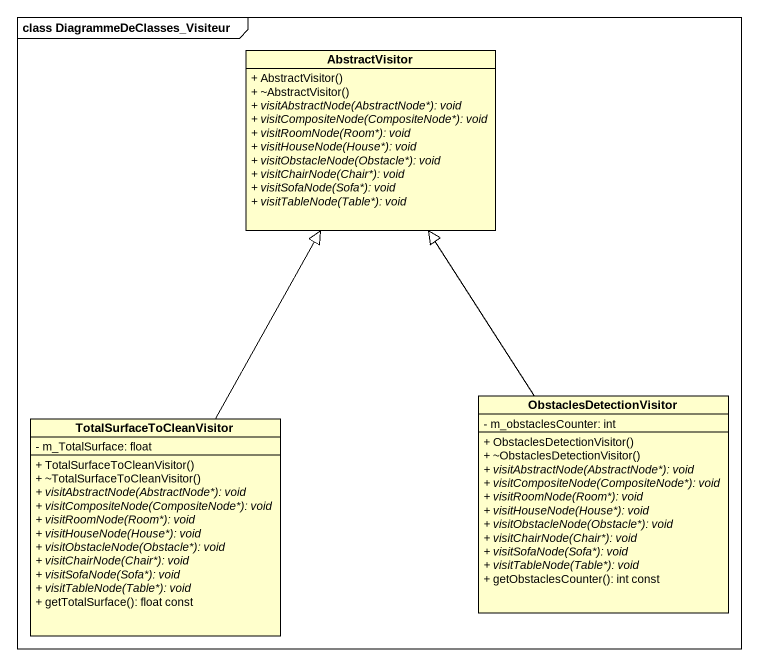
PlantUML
@startuml
mainframe class DiagrammeDeClasses_Visiteur
hide circle
hide empty members
skinparam classAttributeIconSize 0
class AbstractVisitor {
  + AbstractVisitor()
  + ~AbstractVisitor()
  {abstract} + visitAbstractNode(AbstractNode*): void
  {abstract} + visitCompositeNode(CompositeNode*): void
  {abstract} + visitRoomNode(Room*): void
  {abstract} + visitHouseNode(House*): void
  {abstract} + visitObstacleNode(Obstacle*): void
  {abstract} + visitChairNode(Chair*): void
  {abstract} + visitSofaNode(Sofa*): void
  {abstract} + visitTableNode(Table*): void
}
class TotalSurfaceToCleanVisitor {
  - m_TotalSurface: float
  + TotalSurfaceToCleanVisitor()
  + ~TotalSurfaceToCleanVisitor()
  {abstract} + visitAbstractNode(AbstractNode*): void
  {abstract} + visitCompositeNode(CompositeNode*): void
  {abstract} + visitRoomNode(Room*): void
  {abstract} + visitHouseNode(House*): void
  {abstract} + visitObstacleNode(Obstacle*): void
  {abstract} + visitChairNode(Chair*): void
  {abstract} + visitSofaNode(Sofa*): void
  {abstract} + visitTableNode(Table*): void
  + getTotalSurface(): float const
}
class ObstaclesDetectionVisitor {
  - m_obstaclesCounter: int
  + ObstaclesDetectionVisitor()
  + ~ObstaclesDetectionVisitor()
  {abstract} + visitAbstractNode(AbstractNode*): void
  {abstract} + visitCompositeNode(CompositeNode*): void
  {abstract} + visitRoomNode(Room*): void
  {abstract} + visitHouseNode(House*): void
  {abstract} + visitObstacleNode(Obstacle*): void
  {abstract} + visitChairNode(Chair*): void
  {abstract} + visitSofaNode(Sofa*): void
  {abstract} + visitTableNode(Table*): void
  + getObstaclesCounter(): int const
}
TotalSurfaceToCleanVisitor -up-|> AbstractVisitor
ObstaclesDetectionVisitor -up-|> AbstractVisitor
@enduml
